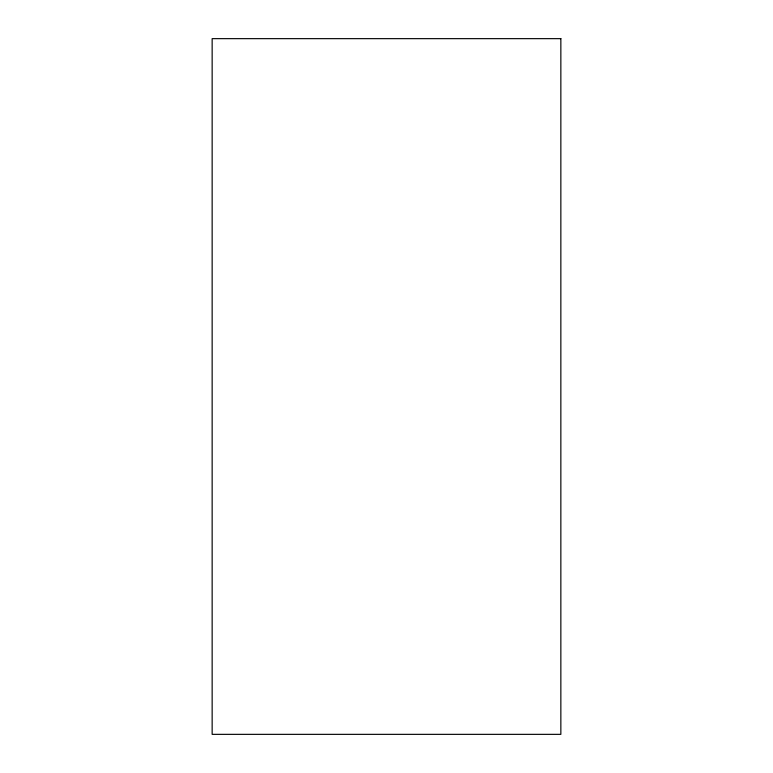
<?xml version="1.0" encoding="UTF-8"?>
<svg xmlns="http://www.w3.org/2000/svg" width="773" height="773" viewBox="0 0 773 773"><rect width="100%" height="100%" fill="white"/><g stroke="black" fill="none" stroke-linecap="round" stroke-linejoin="round"><path stroke-width="1.16" d="M560.85 38.65L212.15 38.65L212.15 734.35L560.85 734.35L560.85 38.65"/></g></svg>
